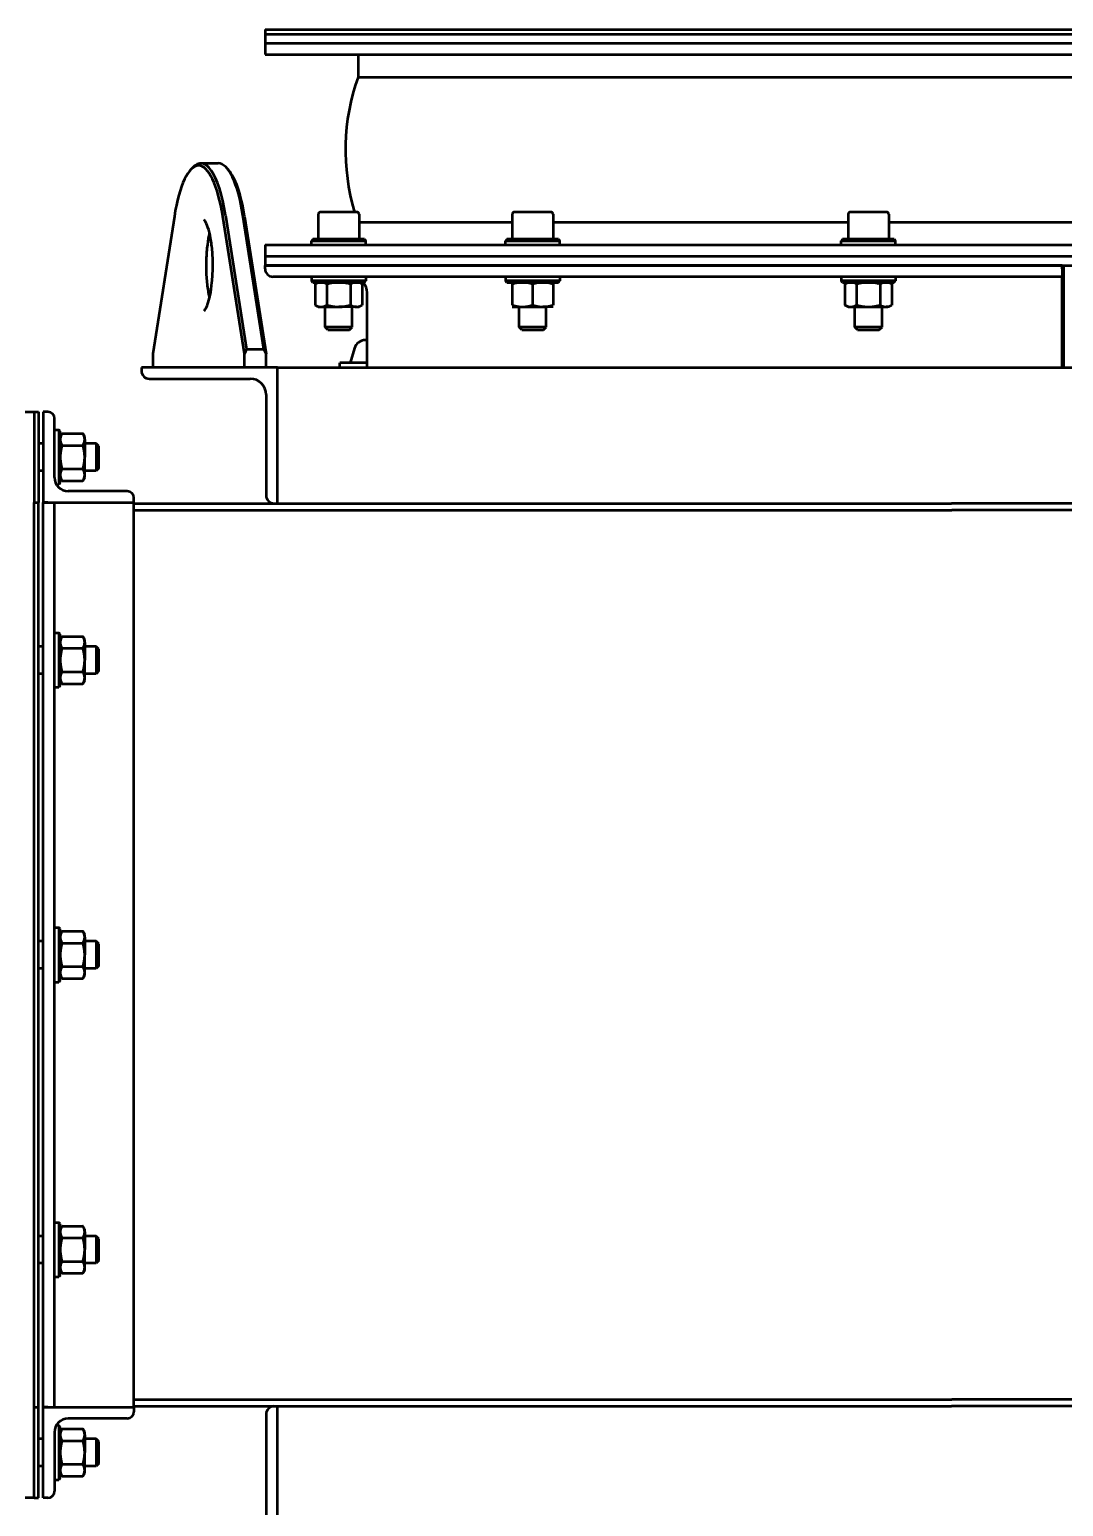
# Model space of a CAD drawing. Header units: metres. Extents: x 31500 to 1073645, y -1029792 to 61053.
# Drawn here: x 122203 to 123115, y -553795 to -552492 of the extents above; entities that cross this region are included whole.
import ezdxf

# ---------------------------------------------------------------- set-up
doc = ezdxf.new("R2010")
doc.units = ezdxf.units.M
doc.layers.add('Viditelné hrany(ISO)', color=7, linetype='Continuous', lineweight=50)

msp = doc.modelspace()

# ---------------------------------------------------------------- linework, layer by layer
at = {"layer": 'Viditelné hrany(ISO)'}
for p, q in [((122411.1, -552491.9), (123817.1, -552491.9)), ((122411.1, -552491.9), (122411.1, -552495.9)), ((122411.1, -552495.9), (123817.1, -552495.9)), ((122411.1, -552495.9), (123817.1, -552495.9)), ((122411.1, -552495.9), (122411.1, -552503.9)), ((122411.1, -552503.9), (123817.1, -552503.9)), ((122411.1, -552503.9), (122411.1, -552513.9)), ((122411.1, -552503.9), (123817.1, -552503.9)), ((122411.1, -552513.9), (123817.1, -552513.9)), ((122493.1, -552513.9), (122493.1, -552533.9)), ((122493.1, -552533.9), (123735.1, -552533.9)), ((122345.4, -552615.7), (122347.2, -552613.8)), ((122354.4, -552609.9), (122369.8, -552609.9)), ((122378.8, -552615.7), (122377.1, -552613.8)), ((122331.2, -552656.7), (122312.1, -552778)), ((122392.9, -552778), (122373.9, -552656.7)), ((122376.3, -552655.7), (122394.8, -552773.9)), ((122410.2, -552773.9), (122391.6, -552655.7)), ((122393.1, -552656.7), (122412.1, -552778)), ((122458.1, -552654.9), (122458.1, -552676.9)), ((122492.1, -552652.9), (122460.1, -552652.9)), ((122494.1, -552654.9), (122494.1, -552676.9)), ((122629.1, -552654.9), (122629.1, -552676.9)), ((122663.1, -552652.9), (122631.1, -552652.9)), ((122665.1, -552654.9), (122665.1, -552676.9)), ((122925.2, -552654.9), (122925.2, -552676.9)), ((122959.2, -552652.9), (122927.2, -552652.9)), ((122961.2, -552654.9), (122961.2, -552676.9)), ((122494.1, -552661.9), (122629.1, -552661.9)), ((122665.1, -552661.9), (122925.2, -552661.9)), ((122961.2, -552661.9), (123267.1, -552661.9)), ((122411.1, -552681.9), (123817.1, -552681.9)), ((122411.1, -552681.9), (122411.1, -552691.9)), ((122453.4, -552676.9), (122452.1, -552678.2)), ((122452.1, -552678.2), (122500.1, -552678.2)), ((122452.1, -552681.9), (122452.1, -552678.2)), ((122498.9, -552676.9), (122453.4, -552676.9)), ((122498.9, -552676.9), (122500.1, -552678.2)), ((122500.1, -552681.9), (122500.1, -552678.2)), ((122624.3, -552676.9), (122623.1, -552678.2)), ((122623.1, -552678.2), (122671.1, -552678.2)), ((122623.1, -552681.9), (122623.1, -552678.2)), ((122669.8, -552676.9), (122624.3, -552676.9)), ((122669.8, -552676.9), (122671.1, -552678.2)), ((122671.1, -552681.9), (122671.1, -552678.2)), ((122920.4, -552676.9), (122919.2, -552678.2)), ((122919.2, -552678.2), (122967.2, -552678.2)), ((122919.2, -552681.9), (122919.2, -552678.2)), ((122965.9, -552676.9), (122920.4, -552676.9)), ((122965.9, -552676.9), (122967.2, -552678.2)), ((122967.2, -552681.9), (122967.2, -552678.2)), ((122411.1, -552691.9), (123817.1, -552691.9)), ((122411.1, -552691.9), (123817.1, -552691.9)), ((122411.1, -552691.9), (122411.1, -552699.9)), ((123114.1, -552699.9), (122411.1, -552699.9)), ((122411.1, -552702.9), (122411.1, -552699.9)), ((122411.1, -552699.9), (123817.1, -552699.9)), ((123114.1, -552709.9), (122418.1, -552709.9)), ((122452.1, -552709.9), (122452.1, -552713.7)), ((122500.1, -552709.9), (122500.1, -552713.7)), ((122623.1, -552709.9), (122623.1, -552713.7)), ((122671.1, -552709.9), (122671.1, -552713.7)), ((122919.2, -552709.9), (122919.2, -552713.7)), ((122967.2, -552709.9), (122967.2, -552713.7)), ((123114.1, -552702.9), (123114.1, -552699.9)), ((123114.1, -552702.9), (123114.1, -552709.9)), ((123114.1, -552723.9), (123114.1, -552709.9)), ((123115.2, -552699.9), (123115.2, -552789.9)), ((122500.1, -552713.7), (122452.1, -552713.7)), ((122453.4, -552714.9), (122452.1, -552713.7)), ((122453.4, -552714.9), (122498.9, -552714.9)), ((122458.1, -552714.9), (122455.3, -552716.5)), ((122455.3, -552716.5), (122455.3, -552734.9)), ((122465.7, -552716.5), (122465.7, -552734.9)), ((122486.5, -552716.5), (122486.5, -552734.9)), ((122494.1, -552714.9), (122496.9, -552716.5)), ((122496.9, -552716.5), (122496.9, -552734.9)), ((122498.9, -552714.9), (122500.1, -552713.7)), ((122671.1, -552713.7), (122623.1, -552713.7)), ((122624.3, -552714.9), (122623.1, -552713.7)), ((122624.3, -552714.9), (122669.8, -552714.9)), ((122629.1, -552716.5), (122629.1, -552734.9)), ((122647.1, -552716.5), (122647.1, -552734.9)), ((122665.1, -552716.5), (122665.1, -552734.9)), ((122669.8, -552714.9), (122671.1, -552713.7)), ((122967.2, -552713.7), (122919.2, -552713.7)), ((122920.4, -552714.9), (122919.2, -552713.7)), ((122920.4, -552714.9), (122965.9, -552714.9)), ((122925.2, -552714.9), (122922.4, -552716.5)), ((122922.4, -552716.5), (122922.4, -552734.9)), ((122932.8, -552716.5), (122932.8, -552734.9)), ((122953.6, -552716.5), (122953.6, -552734.9)), ((122961.2, -552714.9), (122963.9, -552716.5)), ((122963.9, -552716.5), (122963.9, -552734.9)), ((122965.9, -552714.9), (122967.2, -552713.7)), ((122458.1, -552736.5), (122455.3, -552734.9)), ((122458.1, -552736.5), (122460.5, -552736.5)), ((122460.5, -552736.5), (122476.1, -552736.5)), ((122464.1, -552754.5), (122464.1, -552736.5)), ((122491.7, -552736.5), (122476.1, -552736.5)), ((122488.1, -552754.5), (122488.1, -552736.5)), ((122491.7, -552736.5), (122494.1, -552736.5)), ((122494.1, -552736.5), (122496.9, -552734.9)), ((122501.1, -552789.9), (122501.1, -552723.9)), ((122629.1, -552736.5), (122638.1, -552736.5)), ((122635.1, -552754.5), (122635.1, -552736.5)), ((122638.1, -552736.5), (122656.1, -552736.5)), ((122665.1, -552736.5), (122656.1, -552736.5)), ((122659.1, -552754.5), (122659.1, -552736.5)), ((122925.2, -552736.5), (122922.4, -552734.9)), ((122925.2, -552736.5), (122927.6, -552736.5)), ((122927.6, -552736.5), (122943.2, -552736.5)), ((122931.2, -552754.5), (122931.2, -552736.5)), ((122943.2, -552736.5), (122958.8, -552736.5)), ((122955.2, -552754.5), (122955.2, -552736.5)), ((122961.2, -552736.5), (122958.8, -552736.5)), ((122961.2, -552736.5), (122963.9, -552734.9)), ((123114.1, -552789.9), (123114.1, -552723.9)), ((122488.1, -552754.5), (122464.1, -552754.5)), ((122466.5, -552756.9), (122464.1, -552754.5)), ((122466.5, -552756.9), (122485.7, -552756.9)), ((122485.7, -552756.9), (122488.1, -552754.5)), ((122659.1, -552754.5), (122635.1, -552754.5)), ((122637.5, -552756.9), (122635.1, -552754.5)), ((122637.5, -552756.9), (122656.7, -552756.9)), ((122656.7, -552756.9), (122659.1, -552754.5)), ((122955.2, -552754.5), (122931.2, -552754.5)), ((122933.6, -552756.9), (122931.2, -552754.5)), ((122933.6, -552756.9), (122952.8, -552756.9)), ((122952.8, -552756.9), (122955.2, -552754.5)), ((122394.8, -552773.9), (122392.9, -552778)), ((122394.8, -552773.9), (122410.2, -552773.9)), ((122412.1, -552778), (122410.2, -552773.9)), ((122490, -552773), (122486.1, -552785.9)), ((122501.1, -552765.9), (122499.5, -552765.9)), ((122312.1, -552778), (122312.1, -552789.9)), ((122392.9, -552789.9), (122392.9, -552778)), ((122412.1, -552789.9), (122412.1, -552778)), ((122501.1, -552785.9), (122477.1, -552785.9)), ((122477.1, -552789.9), (122477.1, -552785.9)), ((122422.1, -552789.9), (122302.1, -552789.9)), ((122302.1, -552789.9), (122302.1, -552792.9)), ((122309.1, -552799.9), (122398.1, -552799.9)), ((122422.1, -552909.9), (122422.1, -552789.9)), ((122422.1, -552789.9), (123806.1, -552789.9)), ((122412.1, -552813.9), (122412.1, -552902.9)), ((122199.5, -552829.1), (122207.5, -552829.1)), ((122207.5, -552829.1), (122211.5, -552829.1)), ((122207.5, -552829.1), (122207.5, -552909.1)), ((122211.5, -552829.1), (122211.5, -552909.1)), ((122219.5, -552829.1), (122215.5, -552829.1)), ((122215.5, -552829.1), (122215.5, -552909.1)), ((122225.5, -552887.1), (122225.5, -552835.1)), ((122225.5, -552845.1), (122229.2, -552845.1)), ((122229.2, -552845.1), (122229.2, -552893.1)), ((122230.5, -552846.3), (122229.2, -552845.1)), ((122230.5, -552891.8), (122230.5, -552846.3)), ((122230.5, -552851.1), (122232.1, -552848.3)), ((122232.1, -552848.3), (122250.5, -552848.3)), ((122252.1, -552851.1), (122250.5, -552848.3)), ((122252.1, -552853.5), (122252.1, -552851.1)), ((122252.1, -552853.5), (122252.1, -552869.1)), ((122215.5, -552857.1), (122211.5, -552857.1)), ((122232.1, -552858.7), (122250.5, -552858.7)), ((122262.1, -552857.1), (122252.1, -552857.1)), ((122262.1, -552857.1), (122262.1, -552881.1)), ((122264.5, -552859.5), (122262.1, -552857.1)), ((122264.5, -552878.7), (122264.5, -552859.5)), ((122232.1, -552879.5), (122250.5, -552879.5)), ((122252.1, -552884.7), (122252.1, -552869.1)), ((122264.5, -552878.7), (122262.1, -552881.1)), ((122215.5, -552881.1), (122211.5, -552881.1)), ((122230.5, -552891.8), (122229.2, -552893.1)), ((122230.5, -552887.1), (122232.1, -552889.9)), ((122232.1, -552889.9), (122250.5, -552889.9)), ((122252.1, -552887.1), (122250.5, -552889.9)), ((122262.1, -552881.1), (122252.1, -552881.1)), ((122252.1, -552887.1), (122252.1, -552884.7)), ((122227.1, -552893.1), (122229.2, -552893.1)), ((122289.5, -552899.1), (122237.5, -552899.1)), ((122295.5, -552909.1), (122295.5, -552905.1)), ((122207.5, -552909.1), (122211.5, -552909.1)), ((122207.5, -552909.1), (122211.5, -552909.1)), ((122207.5, -553707.1), (122207.5, -552909.1)), ((122211.5, -553707.1), (122211.5, -552909.1)), ((122219.5, -552909.1), (122215.5, -552909.1)), ((122215.5, -553707.1), (122215.5, -552909.1)), ((122215.5, -552909.1), (122295.5, -552909.1)), ((122225.5, -553707.1), (122225.5, -552909.1)), ((122295.5, -553707.1), (122295.5, -552909.1)), ((122295.5, -552909.9), (123016.4, -552909.9)), ((122295.5, -552915.9), (123016.7, -552915.9)), ((123757.1, -552909.9), (123016.4, -552909.9)), ((123967, -552915.9), (123016.7, -552915.9)), ((122215.5, -553036.1), (122211.5, -553036.1)), ((122225.5, -553024.1), (122229.2, -553024.1)), ((122229.2, -553024.1), (122229.2, -553072.1)), ((122230.5, -553025.3), (122229.2, -553024.1)), ((122230.5, -553070.8), (122230.5, -553025.3)), ((122230.5, -553030.1), (122232.1, -553027.3)), ((122232.1, -553027.3), (122250.5, -553027.3)), ((122252.1, -553030.1), (122250.5, -553027.3)), ((122252.1, -553032.5), (122252.1, -553030.1)), ((122252.1, -553032.5), (122252.1, -553048.1)), ((122262.1, -553036.1), (122252.1, -553036.1)), ((122262.1, -553036.1), (122262.1, -553060.1)), ((122264.5, -553038.5), (122262.1, -553036.1)), ((122232.1, -553037.7), (122250.5, -553037.7)), ((122252.1, -553063.7), (122252.1, -553048.1)), ((122264.5, -553057.7), (122264.5, -553038.5)), ((122215.5, -553060.1), (122211.5, -553060.1)), ((122232.1, -553058.5), (122250.5, -553058.5)), ((122262.1, -553060.1), (122252.1, -553060.1)), ((122264.5, -553057.7), (122262.1, -553060.1)), ((122225.5, -553072.1), (122229.2, -553072.1)), ((122230.5, -553070.8), (122229.2, -553072.1)), ((122230.5, -553066.1), (122232.1, -553068.9)), ((122232.1, -553068.9), (122250.5, -553068.9)), ((122252.1, -553066.1), (122250.5, -553068.9)), ((122252.1, -553066.1), (122252.1, -553063.7)), ((122215.5, -553296.1), (122211.5, -553296.1)), ((122225.5, -553284.1), (122229.2, -553284.1)), ((122229.2, -553284.1), (122229.2, -553332.1)), ((122230.5, -553285.3), (122229.2, -553284.1)), ((122230.5, -553330.8), (122230.5, -553285.3)), ((122230.5, -553290.1), (122232.1, -553287.3)), ((122232.1, -553287.3), (122250.5, -553287.3)), ((122252.1, -553290.1), (122250.5, -553287.3)), ((122252.1, -553292.5), (122252.1, -553290.1)), ((122252.1, -553292.5), (122252.1, -553308.1)), ((122262.1, -553296.1), (122252.1, -553296.1)), ((122262.1, -553296.1), (122262.1, -553320.1)), ((122264.5, -553298.5), (122262.1, -553296.1)), ((122232.1, -553297.7), (122250.5, -553297.7)), ((122252.1, -553323.7), (122252.1, -553308.1)), ((122264.5, -553317.7), (122264.5, -553298.5)), ((122215.5, -553320.1), (122211.5, -553320.1)), ((122232.1, -553318.5), (122250.5, -553318.5)), ((122262.1, -553320.1), (122252.1, -553320.1)), ((122264.5, -553317.7), (122262.1, -553320.1)), ((122225.5, -553332.1), (122229.2, -553332.1)), ((122230.5, -553330.8), (122229.2, -553332.1)), ((122230.5, -553326.1), (122232.1, -553328.9)), ((122232.1, -553328.9), (122250.5, -553328.9)), ((122252.1, -553326.1), (122250.5, -553328.9)), ((122252.1, -553326.1), (122252.1, -553323.7)), ((122225.5, -553544.1), (122229.2, -553544.1)), ((122229.2, -553544.1), (122229.2, -553592.1)), ((122230.5, -553545.3), (122229.2, -553544.1)), ((122215.5, -553556.1), (122211.5, -553556.1)), ((122230.5, -553590.8), (122230.5, -553545.3)), ((122230.5, -553550.1), (122232.1, -553547.3)), ((122232.1, -553547.3), (122250.5, -553547.3)), ((122252.1, -553550.1), (122250.5, -553547.3)), ((122252.1, -553552.5), (122252.1, -553550.1)), ((122252.1, -553552.5), (122252.1, -553568.1)), ((122262.1, -553556.1), (122252.1, -553556.1)), ((122262.1, -553556.1), (122262.1, -553580.1)), ((122264.5, -553558.5), (122262.1, -553556.1)), ((122232.1, -553557.7), (122250.5, -553557.7)), ((122252.1, -553583.7), (122252.1, -553568.1)), ((122264.5, -553577.7), (122264.5, -553558.5)), ((122215.5, -553580.1), (122211.5, -553580.1)), ((122232.1, -553578.5), (122250.5, -553578.5)), ((122262.1, -553580.1), (122252.1, -553580.1)), ((122264.5, -553577.7), (122262.1, -553580.1)), ((122225.5, -553592.1), (122229.2, -553592.1)), ((122230.5, -553590.8), (122229.2, -553592.1)), ((122230.5, -553586.1), (122232.1, -553588.9)), ((122232.1, -553588.9), (122250.5, -553588.9)), ((122252.1, -553586.1), (122250.5, -553588.9)), ((122252.1, -553586.1), (122252.1, -553583.7)), ((122295.5, -553700.3), (123016.7, -553700.3)), ((123967, -553700.3), (123016.7, -553700.3)), ((122207.5, -553707.1), (122211.5, -553707.1)), ((122207.5, -553787.1), (122207.5, -553707.1)), ((122207.5, -553707.1), (122211.5, -553707.1)), ((122211.5, -553787.1), (122211.5, -553707.1)), ((122219.5, -553707.1), (122215.5, -553707.1)), ((122215.5, -553707.1), (122295.5, -553707.1)), ((122215.5, -553787.1), (122215.5, -553707.1)), ((122295.5, -553706.3), (123016.4, -553706.3)), ((122295.5, -553707.1), (122295.5, -553711.1)), ((122412.1, -553713.3), (122412.1, -553802.3)), ((122422.1, -553826.3), (122422.1, -553706.3)), ((123757.1, -553706.3), (123016.4, -553706.3)), ((122227.1, -553723.1), (122229.2, -553723.1)), ((122229.2, -553723.1), (122229.2, -553771.1)), ((122230.5, -553724.3), (122229.2, -553723.1)), ((122230.5, -553769.8), (122230.5, -553724.3)), ((122230.5, -553729.1), (122232.1, -553726.3)), ((122232.1, -553726.3), (122250.5, -553726.3)), ((122289.5, -553717.1), (122237.5, -553717.1)), ((122252.1, -553729.1), (122250.5, -553726.3)), ((122215.5, -553735.1), (122211.5, -553735.1)), ((122225.5, -553729.1), (122225.5, -553781.1)), ((122232.1, -553736.7), (122250.5, -553736.7)), ((122252.1, -553731.5), (122252.1, -553729.1)), ((122252.1, -553731.5), (122252.1, -553747.1)), ((122262.1, -553735.1), (122252.1, -553735.1)), ((122262.1, -553735.1), (122262.1, -553759.1)), ((122264.5, -553737.5), (122262.1, -553735.1)), ((122264.5, -553756.7), (122264.5, -553737.5)), ((122252.1, -553762.7), (122252.1, -553747.1)), ((122215.5, -553759.1), (122211.5, -553759.1)), ((122230.5, -553765.1), (122232.1, -553767.9)), ((122232.1, -553757.5), (122250.5, -553757.5)), ((122252.1, -553765.1), (122250.5, -553767.9)), ((122262.1, -553759.1), (122252.1, -553759.1)), ((122252.1, -553765.1), (122252.1, -553762.7)), ((122264.5, -553756.7), (122262.1, -553759.1)), ((122225.5, -553771.1), (122229.2, -553771.1)), ((122230.5, -553769.8), (122229.2, -553771.1)), ((122232.1, -553767.9), (122250.5, -553767.9)), ((122207.5, -553787.1), (122199.5, -553787.1)), ((122207.5, -553787.1), (122211.5, -553787.1)), ((122219.5, -553787.1), (122215.5, -553787.1))]:
    msp.add_line(p, q, dxfattribs=at)
for centre, radius, start, end in [((122672, -552597.9), 190, 160.3154, 196.8264), ((122460.1, -552654.9), 2, 90, 180), ((122492.1, -552654.9), 2, 0, 90), ((122631.1, -552654.9), 2, 90, 180), ((122663.1, -552654.9), 2, 0, 90), ((122927.2, -552654.9), 2, 90, 180), ((122959.2, -552654.9), 2, 0, 90), ((122418.1, -552702.9), 7, 180, 270), ((122487.1, -552723.9), 14, 0, 40.0052), ((122499.5, -552775.9), 10, 90, 163.1607), ((122309.1, -552792.9), 7, 180, 270), ((122398.1, -552813.9), 14, 0, 90), ((122219.5, -552835.1), 6, 0, 90), ((122237.5, -552887.1), 12, 180, 270), ((122289.5, -552905.1), 6, 0, 90), ((122419.1, -552902.9), 7, 180, 270), ((122289.5, -553711.1), 6, 270, 0), ((122419.1, -553713.3), 7, 90, 180), ((122237.5, -553729.1), 12, 90, 180), ((122219.5, -553781.1), 6, 270, 0)]:
    msp.add_arc(centre, radius, start, end, dxfattribs=at)
for centre, major_axis, end_param in [((122354.4, -552699.9), (0, 90), 6.577492), ((122352.5, -552699.9), (0, 88), 7.340861), ((122369.8, -552699.9), (0, 90), 6.283185), ((122371.7, -552699.9), (0, 88), 5.988878)]:
    msp.add_ellipse(centre, major_axis=major_axis, ratio=0.278592, start_param=5.225509, end_param=end_param, dxfattribs=at)
for points, knots in [([(122357.3, -552740.1), (122357.3, -552740.1), (122357.3, -552740.1), (122357.5, -552740), (122357.9, -552739.5), (122359.1, -552737.7), (122359.8, -552736.2), (122361.2, -552732.1), (122362, -552729.4), (122363.4, -552722.9), (122363.9, -552719), (122364.8, -552710.7), (122365, -552706.2), (122365.1, -552697.2), (122365, -552692.6), (122364.3, -552683.8), (122363.8, -552679.7), (122362.5, -552672.3), (122361.7, -552669.1), (122360, -552664.1), (122359.1, -552662.2), (122357.8, -552660.1), (122357.3, -552659.7), (122357.3, -552659.7), (122357.3, -552659.7), (122357.3, -552659.7)], [3.329228, 3.329228, 3.329228, 3.329228, 3.371742, 3.371742, 3.56652, 3.56652, 3.796899, 3.796899, 4.069055, 4.069055, 4.365146, 4.365146, 4.671336, 4.671336, 4.980527, 4.980527, 5.288011, 5.288011, 5.587389, 5.587389, 5.864563, 5.864563, 6.093519, 6.093519, 6.09555, 6.09555, 6.09555, 6.09555]), ([(122362.1, -552671.1), (122361.9, -552671.9), (122361.7, -552672.7), (122360.9, -552676.9), (122360.3, -552680.8), (122359.5, -552689.1), (122359.2, -552693.6), (122359.1, -552702.6), (122359.2, -552707.2), (122359.9, -552716), (122360.4, -552720.2), (122361.4, -552725.6), (122361.8, -552727.2), (122362.1, -552728.7)], [0.855376, 0.855376, 0.855376, 0.855376, 0.927462, 0.927462, 1.223553, 1.223553, 1.529743, 1.529743, 1.838934, 1.838934, 2.146418, 2.146418, 2.286217, 2.286217, 2.286217, 2.286217])]:
    msp.add_open_spline(points, degree=3, knots=knots, dxfattribs=at)
for points, weights in [([(122460.5, -552714.9), (122458.1, -552714.9), (122455.3, -552716.5)], [2.13545552942, 2.13545552942, 1.98213672052]), ([(122465.7, -552716.5), (122462.9, -552714.9), (122460.5, -552714.9)], [1.9821367205, 2.13545552942, 2.13545552942]), ([(122476.1, -552714.9), (122471.3, -552714.9), (122465.7, -552716.5)], [2.13545552943, 2.13545552943, 1.98213672053]), ([(122486.5, -552716.5), (122480.9, -552714.9), (122476.1, -552714.9)], [1.98213672051, 2.13545552943, 2.13545552943]), ([(122491.7, -552714.9), (122489.3, -552714.9), (122486.5, -552716.5)], [2.13545552946, 2.13545552946, 1.98213672056]), ([(122496.9, -552716.5), (122494.1, -552714.9), (122491.7, -552714.9)], [1.98213672055, 2.13545552946, 2.13545552946]), ([(122638.1, -552714.9), (122633.9, -552714.9), (122629.1, -552716.5)], [2.13545552942, 2.13545552942, 1.98213672052]), ([(122647.1, -552716.5), (122642.2, -552714.9), (122638.1, -552714.9)], [1.9821367205, 2.13545552942, 2.13545552942]), ([(122656.1, -552714.9), (122651.9, -552714.9), (122647.1, -552716.5)], [2.13545552943, 2.13545552943, 1.98213672053]), ([(122665.1, -552716.5), (122660.2, -552714.9), (122656.1, -552714.9)], [1.98213672051, 2.13545552943, 2.13545552943]), ([(122927.6, -552714.9), (122925.2, -552714.9), (122922.4, -552716.5)], [2.1354555294, 2.13545552941, 1.98213672051]), ([(122932.8, -552716.5), (122930, -552714.9), (122927.6, -552714.9)], [1.98213672049, 2.1354555294, 2.1354555294]), ([(122943.2, -552714.9), (122938.3, -552714.9), (122932.8, -552716.5)], [2.13545552942, 2.13545552942, 1.98213672052]), ([(122953.6, -552716.5), (122948, -552714.9), (122943.2, -552714.9)], [1.9821367205, 2.13545552942, 2.13545552942]), ([(122958.8, -552714.9), (122956.3, -552714.9), (122953.6, -552716.5)], [2.13545552943, 2.13545552943, 1.98213672053]), ([(122963.9, -552716.5), (122961.2, -552714.9), (122958.8, -552714.9)], [1.98213672051, 2.13545552943, 2.13545552943]), ([(122455.3, -552734.9), (122458.1, -552736.5), (122460.5, -552736.5)], [1.98213672051, 2.13545552943, 2.13545552943]), ([(122460.5, -552736.5), (122462.9, -552736.5), (122465.7, -552734.9)], [2.13545552943, 2.13545552944, 1.98213672054]), ([(122465.7, -552734.9), (122471.3, -552736.5), (122476.1, -552736.5)], [1.98213672055, 2.13545552947, 2.13545552947]), ([(122476.1, -552736.5), (122480.9, -552736.5), (122486.5, -552734.9)], [2.13545552947, 2.13545552946, 1.98213672056]), ([(122486.5, -552734.9), (122489.3, -552736.5), (122491.7, -552736.5)], [1.98213672052, 2.13545552942, 2.13545552941]), ([(122491.7, -552736.5), (122494.1, -552736.5), (122496.9, -552734.9)], [2.13545552941, 2.13545552941, 1.98213672051]), ([(122629.1, -552734.9), (122633.9, -552736.5), (122638.1, -552736.5)], [1.98213672051, 2.13545552943, 2.13545552943]), ([(122638.1, -552736.5), (122642.2, -552736.5), (122647.1, -552734.9)], [2.13545552943, 2.13545552944, 1.98213672054]), ([(122647.1, -552734.9), (122651.9, -552736.5), (122656.1, -552736.5)], [1.98213672055, 2.13545552947, 2.13545552947]), ([(122656.1, -552736.5), (122660.2, -552736.5), (122665.1, -552734.9)], [2.13545552947, 2.13545552946, 1.98213672056]), ([(122922.4, -552734.9), (122925.2, -552736.5), (122927.6, -552736.5)], [1.98213672049, 2.13545552939, 2.1354555294]), ([(122927.6, -552736.5), (122930, -552736.5), (122932.8, -552734.9)], [2.1354555294, 2.1354555294, 1.98213672051]), ([(122932.8, -552734.9), (122938.3, -552736.5), (122943.2, -552736.5)], [1.98213672051, 2.13545552943, 2.13545552943]), ([(122943.2, -552736.5), (122948, -552736.5), (122953.6, -552734.9)], [2.13545552943, 2.13545552944, 1.98213672054]), ([(122953.6, -552734.9), (122956.3, -552736.5), (122958.8, -552736.5)], [1.98213672055, 2.13545552947, 2.13545552947]), ([(122958.8, -552736.5), (122961.2, -552736.5), (122963.9, -552734.9)], [2.13545552947, 2.13545552947, 1.98213672056]), ([(122232.1, -552848.3), (122230.5, -552851.1), (122230.5, -552853.5)], [1.98213672055, 2.13545552946, 2.13545552946]), ([(122230.5, -552853.5), (122230.5, -552855.9), (122232.1, -552858.7)], [2.13545552946, 2.13545552946, 1.98213672055]), ([(122252.1, -552853.5), (122252.1, -552851.1), (122250.5, -552848.3)], [2.13545552941, 2.13545552941, 1.98213672051]), ([(122250.5, -552858.7), (122252.1, -552855.9), (122252.1, -552853.5)], [1.98213672051, 2.13545552942, 2.13545552941]), ([(122232.1, -552858.7), (122230.5, -552864.3), (122230.5, -552869.1)], [1.98213672051, 2.13545552943, 2.13545552943]), ([(122252.1, -552869.1), (122252.1, -552864.3), (122250.5, -552858.7)], [2.13545552947, 2.13545552946, 1.98213672056]), ([(122230.5, -552869.1), (122230.5, -552873.9), (122232.1, -552879.5)], [2.13545552943, 2.13545552943, 1.98213672053]), ([(122232.1, -552879.5), (122230.5, -552882.3), (122230.5, -552884.7)], [1.9821367205, 2.13545552942, 2.13545552942]), ([(122250.5, -552879.5), (122252.1, -552873.9), (122252.1, -552869.1)], [1.98213672055, 2.13545552947, 2.13545552947]), ([(122252.1, -552884.7), (122252.1, -552882.3), (122250.5, -552879.5)], [2.13545552943, 2.13545552944, 1.98213672054]), ([(122230.5, -552884.7), (122230.5, -552887.1), (122232.1, -552889.9)], [2.13545552942, 2.13545552942, 1.98213672052]), ([(122250.5, -552889.9), (122252.1, -552887.1), (122252.1, -552884.7)], [1.98213672051, 2.13545552943, 2.13545552943]), ([(122232.1, -553027.3), (122230.5, -553030.1), (122230.5, -553032.5)], [1.98213672055, 2.13545552946, 2.13545552946]), ([(122230.5, -553032.5), (122230.5, -553034.9), (122232.1, -553037.7)], [2.13545552946, 2.13545552946, 1.98213672055]), ([(122252.1, -553032.5), (122252.1, -553030.1), (122250.5, -553027.3)], [2.13545552941, 2.13545552941, 1.98213672051]), ([(122250.5, -553037.7), (122252.1, -553034.9), (122252.1, -553032.5)], [1.98213672052, 2.13545552942, 2.13545552941]), ([(122232.1, -553037.7), (122230.5, -553043.3), (122230.5, -553048.1)], [1.98213672051, 2.13545552943, 2.13545552943]), ([(122230.5, -553048.1), (122230.5, -553052.9), (122232.1, -553058.5)], [2.13545552943, 2.13545552943, 1.98213672053]), ([(122252.1, -553048.1), (122252.1, -553043.3), (122250.5, -553037.7)], [2.13545552947, 2.13545552946, 1.98213672056]), ([(122250.5, -553058.5), (122252.1, -553052.9), (122252.1, -553048.1)], [1.98213672055, 2.13545552947, 2.13545552947]), ([(122232.1, -553058.5), (122230.5, -553061.3), (122230.5, -553063.7)], [1.9821367205, 2.13545552942, 2.13545552942]), ([(122252.1, -553063.7), (122252.1, -553061.3), (122250.5, -553058.5)], [2.13545552943, 2.13545552944, 1.98213672054]), ([(122230.5, -553063.7), (122230.5, -553066.1), (122232.1, -553068.9)], [2.13545552942, 2.13545552942, 1.98213672052]), ([(122250.5, -553068.9), (122252.1, -553066.1), (122252.1, -553063.7)], [1.98213672051, 2.13545552943, 2.13545552943]), ([(122232.1, -553287.3), (122230.5, -553290.1), (122230.5, -553292.5)], [1.98213672055, 2.13545552946, 2.13545552946]), ([(122230.5, -553292.5), (122230.5, -553294.9), (122232.1, -553297.7)], [2.13545552946, 2.13545552946, 1.98213672055]), ([(122252.1, -553292.5), (122252.1, -553290.1), (122250.5, -553287.3)], [2.13545552941, 2.13545552941, 1.98213672051]), ([(122250.5, -553297.7), (122252.1, -553294.9), (122252.1, -553292.5)], [1.98213672052, 2.13545552942, 2.13545552941]), ([(122232.1, -553297.7), (122230.5, -553303.3), (122230.5, -553308.1)], [1.98213672051, 2.13545552943, 2.13545552943]), ([(122230.5, -553308.1), (122230.5, -553312.9), (122232.1, -553318.5)], [2.13545552943, 2.13545552943, 1.98213672053]), ([(122252.1, -553308.1), (122252.1, -553303.3), (122250.5, -553297.7)], [2.13545552947, 2.13545552946, 1.98213672056]), ([(122250.5, -553318.5), (122252.1, -553312.9), (122252.1, -553308.1)], [1.98213672055, 2.13545552947, 2.13545552947]), ([(122232.1, -553318.5), (122230.5, -553321.3), (122230.5, -553323.7)], [1.9821367205, 2.13545552942, 2.13545552942]), ([(122252.1, -553323.7), (122252.1, -553321.3), (122250.5, -553318.5)], [2.13545552943, 2.13545552944, 1.98213672054]), ([(122230.5, -553323.7), (122230.5, -553326.1), (122232.1, -553328.9)], [2.13545552942, 2.13545552942, 1.98213672052]), ([(122250.5, -553328.9), (122252.1, -553326.1), (122252.1, -553323.7)], [1.98213672051, 2.13545552943, 2.13545552943]), ([(122232.1, -553547.3), (122230.5, -553550.1), (122230.5, -553552.5)], [1.98213672055, 2.13545552946, 2.13545552946]), ([(122230.5, -553552.5), (122230.5, -553554.9), (122232.1, -553557.7)], [2.13545552946, 2.13545552946, 1.98213672055]), ([(122252.1, -553552.5), (122252.1, -553550.1), (122250.5, -553547.3)], [2.13545552941, 2.13545552941, 1.98213672051]), ([(122250.5, -553557.7), (122252.1, -553554.9), (122252.1, -553552.5)], [1.98213672052, 2.13545552942, 2.13545552941]), ([(122232.1, -553557.7), (122230.5, -553563.3), (122230.5, -553568.1)], [1.98213672051, 2.13545552943, 2.13545552943]), ([(122230.5, -553568.1), (122230.5, -553572.9), (122232.1, -553578.5)], [2.13545552943, 2.13545552943, 1.98213672053]), ([(122252.1, -553568.1), (122252.1, -553563.3), (122250.5, -553557.7)], [2.13545552947, 2.13545552946, 1.98213672056]), ([(122250.5, -553578.5), (122252.1, -553572.9), (122252.1, -553568.1)], [1.98213672055, 2.13545552947, 2.13545552947]), ([(122232.1, -553578.5), (122230.5, -553581.3), (122230.5, -553583.7)], [1.9821367205, 2.13545552942, 2.13545552942]), ([(122252.1, -553583.7), (122252.1, -553581.3), (122250.5, -553578.5)], [2.13545552943, 2.13545552944, 1.98213672054]), ([(122230.5, -553583.7), (122230.5, -553586.1), (122232.1, -553588.9)], [2.13545552942, 2.13545552942, 1.98213672052]), ([(122250.5, -553588.9), (122252.1, -553586.1), (122252.1, -553583.7)], [1.98213672051, 2.13545552943, 2.13545552943]), ([(122232.1, -553726.3), (122230.5, -553729.1), (122230.5, -553731.5)], [1.98213672055, 2.13545552946, 2.13545552946]), ([(122252.1, -553731.5), (122252.1, -553729.1), (122250.5, -553726.3)], [2.13545552941, 2.13545552941, 1.98213672051]), ([(122230.5, -553731.5), (122230.5, -553733.9), (122232.1, -553736.7)], [2.13545552946, 2.13545552946, 1.98213672055]), ([(122232.1, -553736.7), (122230.5, -553742.3), (122230.5, -553747.1)], [1.98213672051, 2.13545552943, 2.13545552943]), ([(122250.5, -553736.7), (122252.1, -553733.9), (122252.1, -553731.5)], [1.98213672052, 2.13545552942, 2.13545552941]), ([(122252.1, -553747.1), (122252.1, -553742.3), (122250.5, -553736.7)], [2.13545552947, 2.13545552947, 1.98213672056]), ([(122230.5, -553747.1), (122230.5, -553751.9), (122232.1, -553757.5)], [2.13545552943, 2.13545552943, 1.98213672053]), ([(122250.5, -553757.5), (122252.1, -553751.9), (122252.1, -553747.1)], [1.98213672055, 2.13545552947, 2.13545552947]), ([(122232.1, -553757.5), (122230.5, -553760.3), (122230.5, -553762.7)], [1.9821367205, 2.13545552942, 2.13545552942]), ([(122230.5, -553762.7), (122230.5, -553765.1), (122232.1, -553767.9)], [2.13545552942, 2.13545552942, 1.98213672052]), ([(122252.1, -553762.7), (122252.1, -553760.3), (122250.5, -553757.5)], [2.13545552943, 2.13545552944, 1.98213672054]), ([(122250.5, -553767.9), (122252.1, -553765.1), (122252.1, -553762.7)], [1.98213672051, 2.13545552943, 2.13545552943])]:
    msp.add_rational_spline(points, weights, degree=2, dxfattribs=at)

doc.saveas('drawing.dxf')
